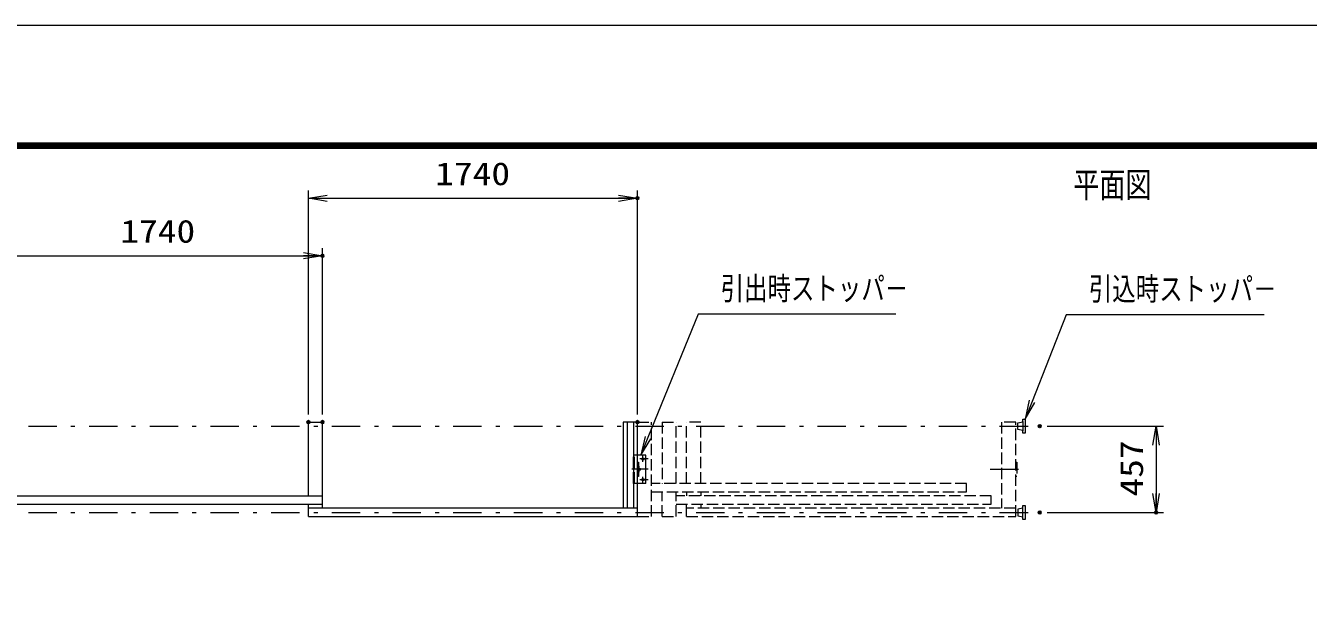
# Model space of a CAD drawing. Units: millimetres at full size. Extents: x -11880 to 11880, y -8400 to 8400.
# Drawn here: x -147 to 6635, y 5264 to 8400 of the extents above; entities that cross this region are included whole.
import ezdxf
from ezdxf.enums import TextEntityAlignment as Align

# ---------------------------------------------------------------- set-up
doc = ezdxf.new("R2010")
doc.units = ezdxf.units.MM
doc.header["$LTSCALE"] = 30
doc.header["$PDMODE"] = 32
doc.header["$PDSIZE"] = 15
doc.linetypes.add('USER1', pattern=[10.7, 5, -2.5, 0.7, -2.5])
doc.linetypes.add('USER2', pattern=[2.7, 2, -0.7])
for name, color, linetype, lineweight in [('0-0_D-TTL', 7, 'Continuous', 18), ('0-2_外形線', 7, 'Continuous', 18), ('0-3_寸法線', 3, 'Continuous', 18), ('0-4_0', 7, 'Continuous', 18), ('0-6_細線', 4, 'Continuous', 18), ('0-8_軸線', 6, 'USER1', 18), ('0-9_01', 4, 'Continuous', 18), ('0-A_隠れ線', 4, 'USER2', 18)]:
    doc.layers.add(name, color=color, linetype=linetype, lineweight=lineweight)
doc.layers.add('0-1_文字', color=254, linetype='Continuous')
doc.layers.add('0-5_DEFPOINTS', color=7, linetype='Continuous')
doc.styles.add('ＭＳ ゴシック', font='')
doc.styles.get('ＭＳ ゴシック').set_extended_font_data('MS Gothic')

# ---------------------------------------------------------------- blocks, each defined once
blk = doc.blocks.new('_OPEN')
at = {"layer": '0-4_0'}
blk.add_line((0, 0), (-30, 0), dxfattribs=at)
blk.add_lwpolyline([(-30, 5), (0, 0), (-30, -5)], dxfattribs=at)
blk = doc.blocks.new('S166')
at = {"layer": '0-3_寸法線'}
for points in [[(12860512.5, -25591635), (12829113.3, -25591635), (12821160.5, -25611217.7), (12820031.7, -25613997.2)], [(12820697.2, -25611029.5), (12820031.7, -25613997.2), (12821623.7, -25611405.8)]]:
    blk.add_lwpolyline(points, dxfattribs=at)
at = {"layer": '0-3_寸法線', "color": 254, "style": 'ＭＳ ゴシック', "width": 0.75}
blk.add_text('引出時ストッパ－', height=3637, dxfattribs=at).set_placement((12832691.7, -25590444.5), align=Align.BOTTOM_LEFT)
blk = doc.blocks.new('S167')
at = {"layer": '0-3_寸法線'}
for points in [[(12918923.6, -25591706.7), (12887524.4, -25591706.7), (12882097.4, -25605476.2), (12880997.3, -25608267.2)], [(12881632.2, -25605292.8), (12880997.3, -25608267.2), (12882562.5, -25605659.5)]]:
    blk.add_lwpolyline(points, dxfattribs=at)
at = {"layer": '0-3_寸法線', "color": 254, "style": 'ＭＳ ゴシック', "width": 0.75}
blk.add_text('引込時ストッパ－', height=3637, dxfattribs=at).set_placement((12891102.8, -25590516.1), align=Align.BOTTOM_LEFT)

msp = doc.modelspace()

# ---------------------------------------------------------------- linework, layer by layer
at = {"layer": '0-0_D-TTL'}
for points in [[(-11879.6, -8399.67), (11880.4, -8399.67), (11880.4, 8400.33), (-11879.6, 8400.33)], [(-11115.88, 7779.76), (11116.69, 7779.76), (11116.69, -7777.38), (-11115.88, -7777.38)], [(-11108.81, 7772.69), (11109.62, 7772.69), (11109.62, -7770.31), (-11108.81, -7770.31)], [(-11101.74, 7765.62), (11102.55, 7765.62), (11102.55, -7763.24), (-11101.74, -7763.24)], [(-11094.67, 7758.55), (11095.47, 7758.55), (11095.47, -7756.17), (-11094.67, -7756.17)], [(-11087.6, 7751.48), (11088.4, 7751.48), (11088.4, -7749.09), (-11087.6, -7749.09)]]:
    msp.add_lwpolyline(points, close=True, dxfattribs=at)
at = {"layer": '0-2_外形線'}
for p, q in [((1422.54, 5847.74), (1422.54, 6302.74)), ((3034.04, 6302.74), (3034.04, 5847.74)), ((3066.04, 6302.74), (3066.04, 5847.74)), ((3087.54, 5802.74), (3087.54, 6302.74)), ((3131.54, 6127.74), (3087.54, 6127.74)), ((3131.54, 5977.74), (3131.54, 6127.74)), ((3131.54, 5977.74), (3087.54, 5977.74)), ((-317.46, 5912.74), (1422.54, 5912.74)), ((-317.46, 5867.74), (1422.54, 5867.74)), ((1347.54, 5802.74), (1347.54, 5867.74)), ((3087.54, 5847.74), (1347.54, 5847.74)), ((1347.54, 5802.74), (3087.54, 5802.74))]:
    msp.add_line(p, q, dxfattribs=at)
for points in [[(1347.54, 5912.74), (1347.54, 6302.74), (1422.54, 6302.74)], [(3087.54, 6302.74), (3012.54, 6302.74), (3012.54, 5847.74)], [(3087.54, 6090.24), (3093.54, 6090.24), (3093.54, 6015.24), (3087.54, 6015.24)]]:
    msp.add_lwpolyline(points, dxfattribs=at)
for centre in [(3116.54, 6107.74), (3096.54, 6052.74), (3116.54, 5997.74)]:
    msp.add_circle(centre, 6.5, dxfattribs=at)
at = {"layer": '0-3_寸法線'}
for p, q in [((1347.54, 6342.74), (1347.54, 7527.1)), ((1347.54, 7487.1), (3087.54, 7487.1)), ((3087.54, 6342.74), (3087.54, 7527.1)), ((1422.54, 6342.74), (1422.54, 7222.74)), ((-317.46, 7182.74), (1422.54, 7182.74)), ((5254.56, 6281.24), (5870.04, 6281.24)), ((5830.04, 6281.24), (5830.04, 5824.24)), ((5254.56, 5824.24), (5870.04, 5824.24))]:
    msp.add_line(p, q, dxfattribs=at)
at = {"layer": '0-5_DEFPOINTS'}
for p in [(3087.54, 7487.1), (1422.54, 7182.74), (1347.54, 6302.74), (1422.54, 6302.74), (3087.54, 6302.74), (5214.56, 6281.24), (5214.56, 5824.24), (5830.04, 5824.24)]:
    msp.add_point(p, dxfattribs=at)
at = {"layer": '0-6_細線'}
msp.add_line((3292.54, 5856.74), (3292.54, 5857.74), dxfattribs=at)
at = {"layer": '0-8_軸線'}
for p, q in [((-2059.27, 6281.24), (5214.56, 6281.24)), ((3143.74, 6107.74), (3099.78, 6107.74)), ((3116.54, 6092.53), (3116.54, 6127.74)), ((3143.74, 6052.74), (3057.04, 6052.74)), ((3096.54, 6036.86), (3096.54, 6069.09)), ((4952.98, 6052.74), (5147.07, 6052.74)), ((3143.74, 5997.74), (3099.78, 5997.74)), ((3116.54, 5977.74), (3116.54, 6013.42)), ((-2059.27, 5824.24), (5209.25, 5824.24))]:
    msp.add_line(p, q, dxfattribs=at)
at = {"layer": '0-9_01', "color": 7}
for p, q in [((5125.54, 6306.24), (5125.54, 6256.24)), ((5125.54, 5847.24), (5098.54, 5842.24)), ((5098.54, 5842.24), (5098.54, 5806.24)), ((5125.54, 5799.24), (5125.54, 5849.24)), ((5098.54, 5806.24), (5125.54, 5801.24))]:
    msp.add_line(p, q, dxfattribs=at)
for points in [[(5125.54, 6306.24), (5125.54, 6318.74), (5137.54, 6318.74), (5137.54, 6243.74), (5125.54, 6243.74), (5125.54, 6256.24)], [(5125.54, 6258.24), (5098.54, 6263.24), (5098.54, 6299.24), (5125.54, 6304.24)], [(5125.54, 5849.24), (5125.54, 5861.74), (5137.54, 5861.74), (5137.54, 5786.74), (5125.54, 5786.74), (5125.54, 5799.24)]]:
    msp.add_lwpolyline(points, dxfattribs=at)
at = {"layer": '0-A_隠れ線'}
for p, q in [((3087.54, 6302.74), (3162.54, 6302.74)), ((3217.54, 6302.74), (3217.54, 5977.74)), ((3217.54, 6302.74), (3292.54, 6302.74)), ((3292.54, 5977.74), (3292.54, 6302.74)), ((3347.54, 5977.74), (3347.54, 6302.74)), ((3422.54, 6302.74), (3347.54, 6302.74)), ((3422.54, 5977.74), (3422.54, 6302.74)), ((5012.54, 6302.74), (5012.54, 5847.74)), ((5087.54, 6302.74), (5012.54, 6302.74)), ((5087.54, 5802.74), (5087.54, 6302.74)), ((3066.54, 5977.74), (3066.54, 6127.74)), ((3087.54, 6127.74), (3066.54, 6127.74)), ((3072.54, 5977.74), (3072.54, 6127.74)), ((3087.54, 5977.74), (3066.54, 5977.74)), ((4827.54, 5977.74), (3162.54, 5977.74)), ((4827.54, 5932.74), (4827.54, 5977.74)), ((3162.54, 5932.74), (4827.54, 5932.74)), ((3217.54, 5802.74), (3217.54, 5932.74)), ((3292.54, 5802.74), (3292.54, 5932.74)), ((4957.54, 5912.74), (3292.54, 5912.74)), ((3347.54, 5932.74), (3347.54, 5912.74)), ((3422.54, 5932.74), (3422.54, 5912.74)), ((3347.54, 5802.74), (3347.54, 5867.74)), ((5087.54, 5847.74), (3347.54, 5847.74)), ((3422.54, 5867.74), (3422.54, 5847.74)), ((3217.54, 5802.74), (3292.54, 5802.74)), ((3347.54, 5802.74), (5087.54, 5802.74))]:
    msp.add_line(p, q, dxfattribs=at)
for points in [[(3087.54, 5802.74), (3162.54, 5802.74), (3162.54, 6302.74)], [(5087.54, 6090.24), (5093.54, 6090.24), (5093.54, 6015.24), (5087.54, 6015.24)], [(3292.54, 5867.74), (4957.54, 5867.74), (4957.54, 5912.74)]]:
    msp.add_lwpolyline(points, dxfattribs=at)

# ---------------------------------------------------------------- block references
at = {"layer": '0-3_寸法線', "xscale": 3.333333, "yscale": 3.333333}
for p, rotation in [((1347.54, 7487.1), 180), ((5830.04, 6281.24), 90), ((5830.04, 5824.24), 270)]:
    msp.add_blockref('_OPEN', p, dxfattribs=dict(at, rotation=rotation))
at = {"layer": '0-3_寸法線'}
for name, p, xscale, yscale in [('_OPEN', (3087.54, 7487.1), 3.333333, 3.333333), ('_OPEN', (1422.54, 7182.74), 3.333333, 3.333333), ('S166', (-424229.03, 859927.64), 0.03333333, 0.03333333), ('S167', (-424229.03, 859927.64), 0.03333333, 0.03333333)]:
    msp.add_blockref(name, p, dxfattribs=dict(at, xscale=xscale, yscale=yscale))

# ---------------------------------------------------------------- texts
at = {"layer": '0-1_文字', "style": 'ＭＳ ゴシック', "width": 0.75}
msp.add_text('平面図', height=134.6, dxfattribs=at).set_placement((5392.18, 7450.79), align=Align.BOTTOM_LEFT)
at = {"layer": '0-3_寸法線', "color": 254, "style": 'ＭＳ ゴシック', "width": 1.2}
for p in [(2018.34, 7519.79), (353.34, 7215.42)]:
    msp.add_text('1740', height=121.2, dxfattribs=at).set_placement(p, align=Align.BOTTOM_LEFT)
msp.add_text('457', height=121.2, rotation=90, dxfattribs=at).set_placement((5797.35, 5908.74), align=Align.BOTTOM_LEFT)

doc.saveas('drawing.dxf')
